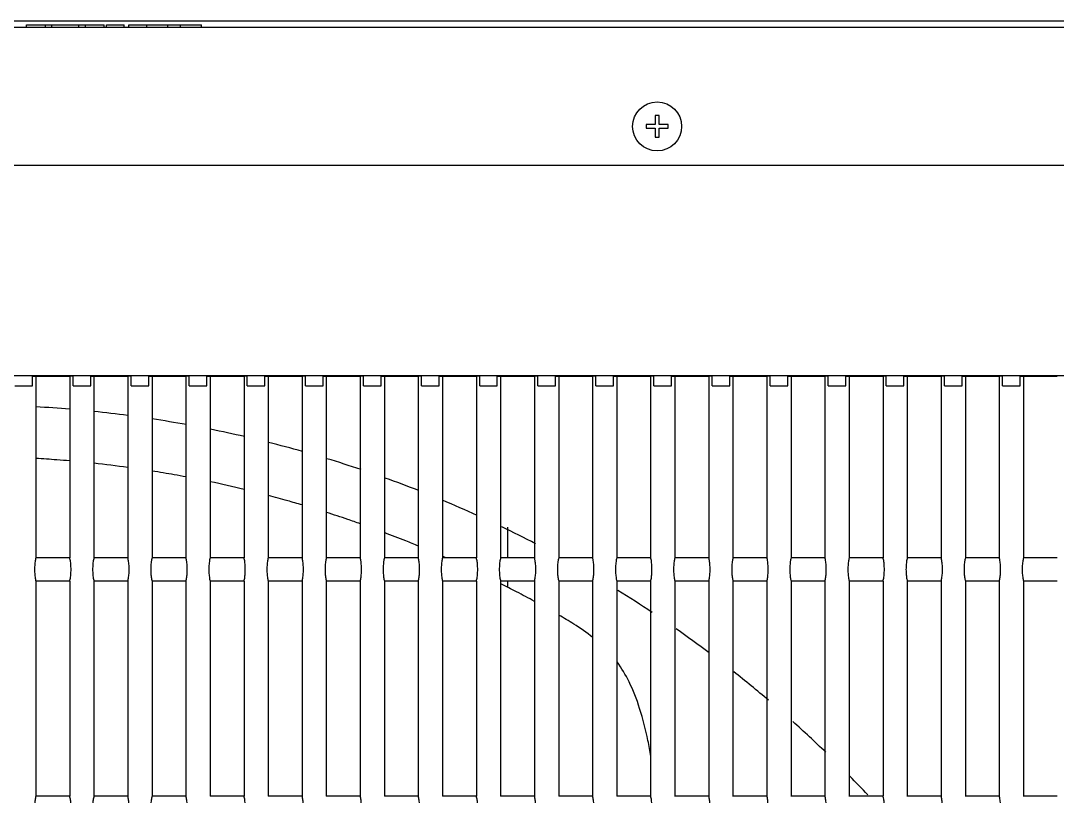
# Model space of a CAD drawing. Header units: millimetres. Extents: x 421 to 5436, y -1186 to -112.
# Drawn here: x 5352.528 to 5352.8631, y -181.7558 to -181.505 of the extents above; entities that cross this region are included whole.
import ezdxf

# ---------------------------------------------------------------- set-up
doc = ezdxf.new("R2010")
doc.units = ezdxf.units.MM
doc.layers.add('A-AC', color=150, linetype='Continuous')

msp = doc.modelspace()

# ---------------------------------------------------------------- linework, layer by layer
at = {"layer": 'A-AC', "color": 10, "lineweight": -3, "ltscale": 7.5}
for p, q in [((5352.078475417804, -181.504993216193), (5353.388875754513, -181.504993216193)), ((5353.433675586159, -181.5071598828597), (5352.033675586159, -181.5071598828597)), ((5352.529851540839, -181.5063265495257), (5352.554999631477, -181.5063265495257)), ((5352.529851540839, -181.507159882859), (5352.529851540839, -181.5063265495257)), ((5352.535965694366, -181.507159882859), (5352.535965694366, -181.5063265495257)), ((5352.538049027699, -181.507159882859), (5352.538049027699, -181.5063265495257)), ((5352.546802144618, -181.507159882859), (5352.546802144618, -181.5063265495257)), ((5352.548885477951, -181.507159882859), (5352.548885477951, -181.5063265495257)), ((5352.554999631477, -181.507159882859), (5352.554999631477, -181.5063265495257)), ((5352.555675586158, -181.5063265495257), (5352.561467252825, -181.5063265495257)), ((5352.555675586158, -181.507159882859), (5352.555675586158, -181.5063265495257)), ((5352.561467252825, -181.507159882859), (5352.561467252825, -181.5063265495257)), ((5352.562967252825, -181.5063265495257), (5352.586396412835, -181.5063265495257)), ((5352.562967252825, -181.507159882859), (5352.562967252825, -181.5063265495257)), ((5352.568758919491, -181.507159882859), (5352.568758919491, -181.5063265495257)), ((5352.575497929476, -181.507159882859), (5352.575497929476, -181.5063265495257)), ((5352.579664596143, -181.507159882859), (5352.579664596143, -181.5063265495257)), ((5352.586396412835, -181.507159882859), (5352.586396412835, -181.5063265495257)), ((5352.734375586158, -181.5356390495263), (5352.733142252825, -181.5356390495263)), ((5352.733142252825, -181.5356390495263), (5352.733142252825, -181.5385432161929)), ((5352.734375586158, -181.5385432161929), (5352.734375586158, -181.5356390495263)), ((5352.733142252825, -181.5385432161929), (5352.730238086158, -181.5385432161929)), ((5352.730238086158, -181.5385432161929), (5352.730238086158, -181.5397765495263)), ((5352.737279752825, -181.5385432161929), (5352.734375586158, -181.5385432161929)), ((5352.737279752825, -181.5397765495263), (5352.737279752825, -181.5385432161929)), ((5352.730238086158, -181.5397765495263), (5352.733142252825, -181.5397765495263)), ((5352.733142252825, -181.5397765495263), (5352.733142252825, -181.542680716193)), ((5352.733142252825, -181.542680716193), (5352.734375586158, -181.542680716193)), ((5352.734375586158, -181.5397765495263), (5352.737279752825, -181.5397765495263)), ((5352.734375586158, -181.542680716193), (5352.734375586158, -181.5397765495263)), ((5352.008675586158, -181.5516598828597), (5353.458675586158, -181.5516598828597)), ((5352.911091081193, -181.6197965363651), (5352.10959342459, -181.6197965363651)), ((5352.526091824817, -181.6231112022058), (5352.531800855988, -181.6231112022058)), ((5352.531800855988, -181.6199017224924), (5352.532864004106, -181.620076132371)), ((5352.531800855988, -181.6231112022058), (5352.531800855988, -181.6199017224924)), ((5352.532864004106, -181.620076132371), (5352.532864004106, -181.6787147514542)), ((5352.544877000159, -181.6199017224208), (5352.543813075898, -181.6200766356944)), ((5352.543813075898, -181.6200764633736), (5352.543813075898, -181.6787115101911)), ((5352.544877000159, -181.6231112022058), (5352.544877000159, -181.6199017224208)), ((5352.544877000159, -181.6231112022058), (5352.550586044619, -181.6231112022058)), ((5352.550586044619, -181.6199017223746), (5352.551648956063, -181.6200759673741)), ((5352.550586044619, -181.6231112022058), (5352.550586044619, -181.6199017223746)), ((5352.551648956063, -181.6200759673741), (5352.551648956063, -181.6787195655936)), ((5352.563662171078, -181.6199017222254), (5352.562597962653, -181.6200768084304)), ((5352.562597962653, -181.6200762906467), (5352.562597962653, -181.6787128015972)), ((5352.563662171078, -181.6231112022058), (5352.563662171078, -181.6199017222254)), ((5352.563662171078, -181.6231112022058), (5352.569371237747, -181.6231112022058)), ((5352.569371237747, -181.6199017221368), (5352.570433924401, -181.6200758042471)), ((5352.569371237747, -181.6231112022058), (5352.569371237747, -181.6199017221368)), ((5352.570433924401, -181.6200758042471), (5352.570433924401, -181.678724379361)), ((5352.582447337592, -181.6199017218651), (5352.581382833024, -181.6200769830577)), ((5352.581382833024, -181.6200761160285), (5352.581382833024, -181.6787140931551)), ((5352.582447337592, -181.6231112022058), (5352.582447337592, -181.6199017218651)), ((5352.582447337592, -181.6231112022058), (5352.588156435389, -181.6231112022058)), ((5352.588156435389, -181.6199017217104), (5352.589218909126, -181.6200756429096)), ((5352.588156435389, -181.6231112022058), (5352.588156435389, -181.6199017217104)), ((5352.589218909126, -181.6200756429096), (5352.589218909126, -181.6787291929086)), ((5352.601232499719, -181.6199017212534), (5352.600167687004, -181.6200771595036)), ((5352.600167687004, -181.6200759395917), (5352.600167687004, -181.6787153849098)), ((5352.601232499719, -181.6231112022058), (5352.601232499719, -181.6199017212534)), ((5352.601232499719, -181.6231112022058), (5352.606941637569, -181.6231112022058)), ((5352.606941637569, -181.6199017210013), (5352.608003910243, -181.6200754832548)), ((5352.606941637569, -181.6231112022058), (5352.606941637569, -181.6199017210013)), ((5352.608003910243, -181.6200776157491), (5352.608003910243, -181.6787024957491)), ((5352.620017657473, -181.6199017202782), (5352.618952524585, -181.6200773376702)), ((5352.618952524585, -181.6200757614347), (5352.618952524585, -181.6787166769059)), ((5352.620017657473, -181.6231112022058), (5352.620017657473, -181.6199017202782)), ((5352.620017657473, -181.6231112022065), (5352.625726844307, -181.6231112022065)), ((5352.625726844307, -181.6199017198901), (5352.626788927762, -181.6200753251514)), ((5352.625726844307, -181.6231112022065), (5352.625726844307, -181.6199017198901)), ((5352.626788927762, -181.6200777738445), (5352.626788927762, -181.6787012039526)), ((5352.638802810872, -181.6199017188023), (5352.63773734576, -181.6200775174343)), ((5352.63773734576, -181.6200755816812), (5352.63773734576, -181.6787179691889)), ((5352.638802810872, -181.6231112022065), (5352.638802810872, -181.6199017188023)), ((5352.638802810872, -181.6231112022065), (5352.644512055623, -181.6231112022065)), ((5352.644512055623, -181.6199017182298), (5352.64557396169, -181.6200751684405)), ((5352.644512055623, -181.6231112022065), (5352.644512055623, -181.6199017182298)), ((5352.64557396169, -181.6200779305464), (5352.64557396169, -181.6786999119056)), ((5352.65758795993, -181.6199017166603), (5352.656522150515, -181.6200776986448)), ((5352.656522150515, -181.6200754004799), (5352.656522150515, -181.6787192618026)), ((5352.65758795993, -181.6231112022065), (5352.65758795993, -181.6199017166603)), ((5352.65758795993, -181.6231112022065), (5352.66329727154, -181.6231112022065)), ((5352.66329727154, -181.6199017158492), (5352.664359012039, -181.6200750129385)), ((5352.66329727154, -181.6231112022065), (5352.66329727154, -181.6199017158492)), ((5352.664359012039, -181.620078086039), (5352.664359012039, -181.6786986195639)), ((5352.676373104663, -181.6199017136628), (5352.675306938841, -181.6200778811276)), ((5352.675306938841, -181.6200752180061), (5352.675306938841, -181.6787205547928)), ((5352.676373104663, -181.6231112022065), (5352.676373104663, -181.6199017136628)), ((5352.676373104663, -181.6231112022065), (5352.682082492079, -181.6231112022065)), ((5352.682082492079, -181.6199017125502), (5352.683144078823, -181.6200748584363)), ((5352.682082492079, -181.6231112022065), (5352.682082492079, -181.6199017125502)), ((5352.683144078823, -181.6200782405319), (5352.683144078823, -181.678697326882)), ((5352.695158245084, -181.6199017095939), (5352.694091710721, -181.6200780646816)), ((5352.694091710721, -181.6200750344613), (5352.694091710721, -181.6787218482041)), ((5352.695158245084, -181.6231112022065), (5352.695158245084, -181.6199017095939)), ((5352.695158245084, -181.6231112022065), (5352.700867717265, -181.6231112022065)), ((5352.700867717265, -181.619901708109), (5352.701929162055, -181.6200747046987)), ((5352.700867717265, -181.6231112022065), (5352.700867717265, -181.619901708109)), ((5352.701929162055, -181.6200783942604), (5352.701929162055, -181.6786960338154)), ((5352.713943381208, -181.6199017042118), (5352.712876466141, -181.6200782490801)), ((5352.712876466141, -181.6200748500723), (5352.712876466141, -181.6787231420815)), ((5352.713943381208, -181.6231112022065), (5352.713943381208, -181.6199017042118)), ((5352.713943381208, -181.6231112022065), (5352.71965294712, -181.6231112022065)), ((5352.71965294712, -181.6199017022755), (5352.720714261754, -181.6200745514641)), ((5352.71965294712, -181.6231112022065), (5352.71965294712, -181.6199017022755)), ((5352.720714261754, -181.6200785474857), (5352.720714261754, -181.6786947403191)), ((5352.732728513049, -181.6199016972478), (5352.731661205082, -181.6200784340697)), ((5352.731661205082, -181.620074665092), (5352.731661205082, -181.6787244364707)), ((5352.732728513049, -181.6231112022065), (5352.732728513049, -181.6199016972478)), ((5352.732728513049, -181.6231112022065), (5352.73843818167, -181.6231112022065)), ((5352.73843818167, -181.6199016947733), (5352.739499377936, -181.6200743984452)), ((5352.73843818167, -181.6231112022065), (5352.73843818167, -181.6199016947733)), ((5352.739499377936, -181.6200743984452), (5352.739499377936, -181.6787677115278)), ((5352.751513640619, -181.6199016884073), (5352.750445927524, -181.6200786193722)), ((5352.750445927524, -181.6200786193722), (5352.750445927524, -181.6787257314168)), ((5352.751513640619, -181.6231112022065), (5352.751513640619, -181.6199016884073)), ((5352.751513640619, -181.6231112022065), (5352.757223420938, -181.6231112022065)), ((5352.757223420938, -181.6199016853), (5352.758284510621, -181.6200742453289)), ((5352.757223420938, -181.6231112022065), (5352.757223420938, -181.6199016853)), ((5352.758284510621, -181.6200742453289), (5352.758284510621, -181.6787725299087)), ((5352.770298763931, -181.6199016773694), (5352.769230633447, -181.6200788046822)), ((5352.769230633447, -181.6200788046822), (5352.769230633447, -181.6787270269649)), ((5352.770298763931, -181.6231112022065), (5352.770298763931, -181.6199016773694)), ((5352.770298763931, -181.6231112022065), (5352.77600866495, -181.6231112022065)), ((5352.77600866495, -181.6199016735268), (5352.777069659833, -181.6200740917752)), ((5352.77600866495, -181.6231112022065), (5352.77600866495, -181.6199016735268)), ((5352.777069659833, -181.6200740917752), (5352.777069659833, -181.6787773495855)), ((5352.789083882997, -181.619901663787), (5352.788015322828, -181.6200789896691)), ((5352.788015322828, -181.6200741095208), (5352.788015322828, -181.6787283231606)), ((5352.789083882997, -181.6231112022065), (5352.789083882997, -181.619901663787)), ((5352.789083882997, -181.6231112022065), (5352.794793913734, -181.6231112022065)), ((5352.794793913734, -181.6199016590979), (5352.795854825592, -181.6200739374183)), ((5352.794793913734, -181.6231112022065), (5352.794793913734, -181.6199016590979)), ((5352.795854825592, -181.6200739374183), (5352.795854825592, -181.6787821707107)), ((5352.80786899783, -181.619901647286), (5352.806799995642, -181.6200791739748)), ((5352.806799995642, -181.6200739252245), (5352.806799995642, -181.6787296200496)), ((5352.80786899783, -181.6231112022065), (5352.80786899783, -181.619901647286)), ((5352.80786899783, -181.6231112022065), (5352.813579167311, -181.6231112022065)), ((5352.813579167311, -181.6199016416315), (5352.814640007926, -181.620073781866)), ((5352.813579167311, -181.6231112022065), (5352.813579167311, -181.6199016416315)), ((5352.814640007926, -181.620073781866), (5352.814640007926, -181.6787869934371)), ((5352.826654108439, -181.6199016274661), (5352.825584651862, -181.6200793572164)), ((5352.825584651862, -181.6200793572164), (5352.825584651862, -181.6787309176775)), ((5352.826654108439, -181.6231112022065), (5352.826654108439, -181.6199016274661)), ((5352.826654108439, -181.6231112022065), (5352.832364425713, -181.6231112022065)), ((5352.832364425713, -181.619901620719), (5352.83342520686, -181.6200736246994)), ((5352.832364425713, -181.6231112022065), (5352.832364425713, -181.619901620719)), ((5352.83342520686, -181.6200736246994), (5352.83342520686, -181.6787918179173)), ((5352.845439214836, -181.6199016039), (5352.844369291461, -181.620079538983)), ((5352.844369291461, -181.620079538983), (5352.844369291461, -181.6786231027545)), ((5352.845439214836, -181.6231112022065), (5352.845439214836, -181.6199016039)), ((5352.845439214836, -181.6231112022065), (5352.851149688965, -181.6231112022065)), ((5352.851149688965, -181.6199015959248), (5352.852210422423, -181.6200734654731)), ((5352.851149688965, -181.6231112022065), (5352.851149688965, -181.6199015959248)), ((5352.852210422423, -181.6200734654731), (5352.852210422423, -181.6787966443048)), ((5352.685372186159, -181.6687575668298), (5352.685372186159, -181.6787091606786)), ((5352.5438112085, -181.678709160678), (5352.532862815002, -181.678709160678)), ((5352.56259506667, -181.678709160678), (5352.55164674445, -181.678709160678)), ((5352.581378906742, -181.678709160678), (5352.570430691621, -181.678709160678)), ((5352.600162728636, -181.678709160678), (5352.589214656447, -181.678709160678)), ((5352.618946532268, -181.678709160678), (5352.607998638862, -181.678709160678)), ((5352.637730317551, -181.6787091606786), (5352.626782638799, -181.6787091606786)), ((5352.6565140844, -181.6787091606786), (5352.645566656196, -181.6787091606786)), ((5352.675297832725, -181.6787091606786), (5352.664350690991, -181.6787091606786)), ((5352.694081562433, -181.6787091606786), (5352.683134743125, -181.6787091606786)), ((5352.71286527343, -181.6787091606786), (5352.701918812541, -181.6787091606786)), ((5352.73164896562, -181.6787091606786), (5352.720702899183, -181.6787091606786)), ((5352.750432638904, -181.6787091606786), (5352.739487002998, -181.6787091606786)), ((5352.769216293183, -181.6787091606786), (5352.758271123932, -181.6787091606786)), ((5352.78799992835, -181.6787091606786), (5352.777055261939, -181.6787091606786)), ((5352.806783544305, -181.6787091606786), (5352.795839416966, -181.6787091606786)), ((5352.825567140935, -181.6787091606786), (5352.814623588971, -181.6787091606786)), ((5352.844350718133, -181.6787091606786), (5352.833407777907, -181.6787091606786)), ((5352.863134275784, -181.6787091606786), (5352.852191983732, -181.6787091606786)), ((5352.5438112085, -181.6862102717066), (5352.532862815002, -181.6862102717066)), ((5352.532864004106, -181.6862046808903), (5352.532864004106, -181.7558029181209)), ((5352.543813075898, -181.6862079221935), (5352.543813075898, -181.7557996768578)), ((5352.56259506667, -181.6862102717066), (5352.55164674445, -181.6862102717066)), ((5352.551648956063, -181.6861998667166), (5352.551648956063, -181.7558077322601)), ((5352.562597962653, -181.6862066307874), (5352.562597962653, -181.7558009682639)), ((5352.581378906742, -181.6862102717066), (5352.570430691621, -181.6862102717066)), ((5352.570433924401, -181.6861950529139), (5352.570433924401, -181.7558125460278)), ((5352.581382833024, -181.6862053392294), (5352.581382833024, -181.7558022598216)), ((5352.600162728636, -181.6862102717066), (5352.589214656447, -181.6862102717066)), ((5352.589218909126, -181.6861902393314), (5352.589218909126, -181.7558173595751)), ((5352.600167687004, -181.686204047475), (5352.600167687004, -181.7558035515763)), ((5352.618946532268, -181.6862102717066), (5352.607998638862, -181.6862102717066)), ((5352.608003910243, -181.6862169366354), (5352.608003910243, -181.7557906624156)), ((5352.618952524585, -181.6862027554789), (5352.618952524585, -181.7558048435726)), ((5352.637730317551, -181.6862102717073), (5352.626782638799, -181.6862102717073)), ((5352.626788927762, -181.6862182284333), (5352.626788927762, -181.7557893706194)), ((5352.63773734576, -181.686201463197), (5352.63773734576, -181.7558061358557)), ((5352.6565140844, -181.6862102717073), (5352.645566656196, -181.6862102717073)), ((5352.64557396169, -181.6862195204801), (5352.64557396169, -181.7557880785723)), ((5352.656522150515, -181.6862001705833), (5352.656522150515, -181.7558074284693)), ((5352.675297832725, -181.6862102717073), (5352.664350690991, -181.6862102717073)), ((5352.664359012039, -181.6862208128223), (5352.664359012039, -181.7557867862306)), ((5352.675306938841, -181.6861988775934), (5352.675306938841, -181.7558087214593)), ((5352.694081562433, -181.6862102717073), (5352.683134743125, -181.6862102717073)), ((5352.683144078823, -181.6862221055039), (5352.683144078823, -181.7557854935487)), ((5352.685372186159, -181.6862102717073), (5352.685372186159, -181.6882895133256)), ((5352.694091710721, -181.6861975841821), (5352.694091710721, -181.7558100148708)), ((5352.71286527343, -181.6862102717073), (5352.701918812541, -181.6862102717073)), ((5352.701929162055, -181.6862233985705), (5352.701929162055, -181.7557842004821)), ((5352.712876466141, -181.6861962903045), (5352.712876466141, -181.7558113087482)), ((5352.73164896562, -181.6862102717073), (5352.720702899183, -181.6862102717073)), ((5352.720714261754, -181.6862246920668), (5352.720714261754, -181.7557829069856)), ((5352.731661205082, -181.6861949959152), (5352.731661205082, -181.7558126031374)), ((5352.750432638904, -181.6862102717073), (5352.739487002998, -181.6862102717073)), ((5352.739499377936, -181.6861517204206), (5352.739499377936, -181.7558558781946)), ((5352.750445927524, -181.6862721101618), (5352.750445927524, -181.7557354893293)), ((5352.769216293183, -181.6862102717073), (5352.758271123932, -181.6862102717073)), ((5352.758284510621, -181.6861469020016), (5352.758284510621, -181.7558606965754)), ((5352.769230633447, -181.6862769476954), (5352.769230633447, -181.7557306509734)), ((5352.78799992835, -181.6862102717073), (5352.777055261939, -181.6862102717073)), ((5352.777069659833, -181.6861420822856), (5352.777069659833, -181.7558655162522)), ((5352.788015322828, -181.6861911092253), (5352.788015322828, -181.7558164898271)), ((5352.806783544305, -181.6862102717073), (5352.795839416966, -181.6862102717073)), ((5352.795854825592, -181.6861372611208), (5352.795854825592, -181.7558703373775)), ((5352.806799995642, -181.6862866321637), (5352.806799995642, -181.7557209664537)), ((5352.825567140935, -181.6862102717073), (5352.814623588971, -181.6862102717073)), ((5352.814640007926, -181.6861324383544), (5352.814640007926, -181.7558751601039)), ((5352.825584651862, -181.6862914790124), (5352.825584651862, -181.75571611958)), ((5352.844350718133, -181.6862102717073), (5352.833407777907, -181.6862102717073)), ((5352.83342520686, -181.6861276138336), (5352.83342520686, -181.755879984584)), ((5352.844369291461, -181.6862963291462), (5352.844369291461, -181.7557112694212)), ((5352.863134275784, -181.6862102717073), (5352.852191983732, -181.6862102717073)), ((5352.852210422423, -181.6861227874047), (5352.852210422423, -181.7558848109716)), ((5352.5438112085, -181.7557973273445), (5352.532862815002, -181.7557973273445)), ((5352.56259506667, -181.7557973273445), (5352.55164674445, -181.7557973273445)), ((5352.581378906742, -181.7557973273445), (5352.570430691621, -181.7557973273445)), ((5352.600162728636, -181.7557973273445), (5352.589214656447, -181.7557973273445)), ((5352.618946532268, -181.7557973273445), (5352.607998638862, -181.7557973273445)), ((5352.637730317551, -181.7557973273451), (5352.626782638799, -181.7557973273451)), ((5352.6565140844, -181.7557973273451), (5352.645566656196, -181.7557973273451)), ((5352.675297832725, -181.7557973273451), (5352.664350690991, -181.7557973273451)), ((5352.694081562433, -181.7557973273451), (5352.683134743125, -181.7557973273451)), ((5352.71286527343, -181.7557973273451), (5352.701918812541, -181.7557973273451)), ((5352.73164896562, -181.7557973273451), (5352.720702899183, -181.7557973273451)), ((5352.750432638904, -181.7557973273451), (5352.739487002998, -181.7557973273451)), ((5352.769216293183, -181.7557973273451), (5352.758271123932, -181.7557973273451)), ((5352.78799992835, -181.7557973273451), (5352.777055261939, -181.7557973273451)), ((5352.806783544305, -181.7557973273451), (5352.795839416966, -181.7557973273451)), ((5352.825567140935, -181.7557973273451), (5352.814623588971, -181.7557973273451)), ((5352.844350718133, -181.7557973273451), (5352.833407777907, -181.7557973273451)), ((5352.863134275784, -181.7557973273451), (5352.852191983732, -181.7557973273451))]:
    msp.add_line(p, q, dxfattribs=at)
msp.add_circle((5352.733758919492, -181.5391598828596), 0.007916666666666666, dxfattribs=at)
for centre, start, end in [((5352.510342252825, -182.0292432161923), 85.19193870585083, 86.76476552863117), ((5352.510342252825, -182.0292432161923), 82.49338920509263, 84.06631977460532), ((5352.510342252825, -182.0292432161923), 79.74798046676767, 81.34816342440362), ((5352.510342252825, -182.0292432161923), 77.00257412403167, 78.6027379723071), ((5352.510342252825, -182.0292432161923), 74.23061212933418, 75.8573101242816), ((5352.510342252825, -182.029243216193), 71.38705552094169, 73.04437480333549), ((5352.510342252825, -182.029243216193), 68.54350139544344, 70.20078598877372), ((5352.510342252825, -182.029243216193), 65.5994830949691, 67.34922425751934), ((5352.510342252825, -182.029243216193), 62.59722621112407, 64.34692024225593), ((5352.510342252825, -182.029243216193), 56.32470482876488, 58.21191051650156), ((5352.510342252825, -182.029243216193), 53.08629991818921, 54.97343772820501), ((5352.510342252825, -182.029243216193), 49.5670050716319, 51.65393443359662), ((5352.510342252825, -182.029243216193), 45.98561644396724, 48.0724581369595), ((5352.510342252825, -182.029243216193), 43.20845175582316, 44.4195724331331)]:
    msp.add_arc(centre, 0.4, start, end, dxfattribs=at)
for points, start_tangent, end_tangent in [([(5352.543812550351, -181.6200765495435), (5352.540162648613, -181.6200765495257), (5352.536512727397, -181.6200765495257), (5352.532861465736, -181.620076549541)], (-0.01, -3.317784e-11), (-0.009999999999999998, -1.60410291e-10)), ([(5352.562596382581, -181.6200765495435), (5352.558946518583, -181.6200765495257), (5352.555296622822, -181.6200765495257), (5352.551645416222, -181.6200765495403)], (-0.009999999999999998, -9.953459500000001e-11), (-0.009999999999999998, -2.23876742e-10)), ([(5352.581380185351, -181.6200765495435), (5352.577730372903, -181.6200765495257), (5352.574080516379, -181.6200765495257), (5352.570430691621, -181.6200767627756)], (-0.009999999999999998, -1.66674373e-10), (-0.009999999999999998, -2.04727882e-10)), ([(5352.600163959068, -181.6200765495428), (5352.596514216789, -181.6200765495257), (5352.592864418144, -181.6200765495257), (5352.589214656447, -181.6200767557609)], (-0.009999999999999998, -2.34718145e-10), (-0.009999999999999995, -2.69575768e-10)), ([(5352.618946532268, -181.6200767411724), (5352.615300726495, -181.6200765495257), (5352.611654953982, -181.6200765495257), (5352.60799864012, -181.6200767472255)], (-0.009999999999999993, -3.77089331e-10), (-0.009999999999999995, -3.34158693e-10)), ([(5352.637731421757, -181.6200765495423), (5352.634086079437, -181.6200765495264), (5352.630440656348, -181.6200765495264), (5352.626782640795, -181.6200767369978)], (-0.009999999999999993, -3.72492001e-10), (-0.009999999999999995, -3.99131192e-10)), ([(5352.6565140844, -181.6200767173666), (5352.652895527085, -181.6200765495264), (5352.649251348521, -181.6200765495264), (5352.645566658823, -181.6200767252906)], (-0.009999999999999988, -5.07120749e-10), (-0.009999999999999988, -4.64036038e-10)), ([(5352.675298777058, -181.6200765495389), (5352.671624941297, -181.6200765495264), (5352.667975959395, -181.6200765495264), (5352.664350693827, -181.6200767122243)], (-0.009999999999999985, -5.128751650000001e-10), (-0.009999999999999985, -5.29164166e-10)), ([(5352.694082417123, -181.6200765495378), (5352.690407632214, -181.6200765495264), (5352.68675876349, -181.6200765495264), (5352.683134746414, -181.6200766981067)], (-0.009999999999999985, -5.838380450000001e-10), (-0.009999999999999983, -5.94342563e-10)), ([(5352.712866033891, -181.6200765495366), (5352.709190382398, -181.6200765495264), (5352.705541638755, -181.6200765495264), (5352.701918816183, -181.6200766831043)], (-0.009999999999999978, -6.552654310000001e-10), (-0.009999999999999978, -6.59680556e-10)), ([(5352.73164962888, -181.6200765495355), (5352.727973184079, -181.6200765495264), (5352.724324577459, -181.6200765495264), (5352.720702903078, -181.6200766674665)], (-0.009999999999999972, -7.27005817e-10), (-0.009999999999999976, -7.250265340000001e-10)), ([(5352.750433203772, -181.6200765495341), (5352.746755976262, -181.6200765495264), (5352.743107517097, -181.6200765495264), (5352.739487002998, -181.6200766507984)], (-0.009999999999999967, -7.989073269999999e-10), (-0.009999999999999967, -7.909898160000001e-10)), ([(5352.769216760405, -181.6200765495337), (5352.765600660293, -181.6200765495264), (5352.761952185656, -181.6200765495264), (5352.758271123932, -181.6200766347331)], (-0.009999999999999962, -8.709711270000001e-10), (-0.009999999999999962, -8.56810233e-10)), ([(5352.788000300807, -181.6200765495316), (5352.784321751975, -181.6200765495264), (5352.780673626867, -181.6200765495264), (5352.777055261939, -181.6200766189536)], (-0.009999999999999955, -9.43045227e-10), (-0.009999999999999955, -9.227925199999997e-10)), ([(5352.806783827134, -181.6200765495303), (5352.803104683836, -181.6200765495264), (5352.799456743976, -181.6200765495264), (5352.795839416966, -181.6200766038137)], (-0.009999999999999948, -1.014977798e-09), (-0.00999999999999995, -9.88937107e-10)), ([(5352.825567341738, -181.6200765495294), (5352.821887638185, -181.6200765495264), (5352.818239895807, -181.6200765495264), (5352.814623588971, -181.6200765896938)], (-0.00999999999999994, -1.08676919e-09), (-0.009999999999999945, -1.055244355e-09)), ([(5352.844350718133, -181.6200765704348), (5352.840666970875, -181.6200765495264), (5352.837019454225, -181.6200765495264), (5352.833407777907, -181.6200765770006)], (-0.009999999999999933, -1.166200893e-09), (-0.009999999999999936, -1.121880081e-09)), ([(5352.863134345981, -181.6200765495273), (5352.859453421179, -181.6200765495264), (5352.855806110153, -181.6200765495264), (5352.852191983732, -181.6200765661677)], (-0.009999999999999924, -1.228710921e-09), (-0.009999999999999927, -1.188652539e-09)), ([(5352.539672668654, -181.6470230157659), (5352.532872858177, -181.6465625497283)], (-0.009970751619156755, 0.000764272300350427), (-0.009982760830698571, 0.000586929465157766)), ([(5352.543823627013, -181.6473628823494), (5352.53967117018, -181.6470218466472)], (-0.009961844532032502, 0.00087272763197582), (-0.009970749830123814, 0.0007642956398449131)), ([(5352.562609282784, -181.6494765128557), (5352.551672488929, -181.648131954079)], (-0.009906724887148945, 0.001362645225414064), (-0.009941780354203542, 0.001077498672283395)), ([(5352.581418667899, -181.6525418495905), (5352.577636293349, -181.6518480920829), (5352.570455384383, -181.6506385194757)], (-0.009826737624942423, 0.00185343671338974), (-0.009876421662668831, 0.00156725720325855)), ([(5352.60021319131, -181.6565771287862), (5352.589226193643, -181.6540985819875)], (-0.009721502317067577, 0.002343585436729316), (-0.00978612648337054, 0.002057116538136254)), ([(5352.614294901543, -181.6602560325018), (5352.608043765569, -181.6585523435867)], (-0.009625508347778837, 0.002711012550107421), (-0.009669983996816076, 0.00254782446438545)), ([(5352.618989831388, -181.6616108655257), (5352.614297213056, -181.6602568355904)], (-0.009590164905941105, 0.002833502616348827), (-0.00962549427289187, 0.00271106252279911)), ([(5352.637749819654, -181.6676824237359), (5352.633720369629, -181.6662879683045), (5352.626854466859, -181.6640265932531)], (-0.009431779899727329, 0.003322879462619664), (-0.009527156932414522, 0.003038631400013157)), ([(5352.656593874421, -181.6748841199869), (5352.652533384233, -181.6732356660352), (5352.64563840035, -181.6705591287732)], (-0.009243902535150473, 0.003814481081436727), (-0.009356735931164246, 0.003528667271713207)), ([(5352.532864004106, -181.6787147514542), (5352.532603009189, -181.6799397384714), (5352.532457295122, -181.6815936454241), (5352.532457289727, -181.6833256572179), (5352.532603005345, -181.6849796670529), (5352.532864004106, -181.6862046808903)], (-0.003023891626411149, -0.009531845541746914), (0.003023891626411149, -0.009531845541746914)), ([(5352.543813075898, -181.6862190342574), (5352.54407666411, -181.6849789865494), (5352.544221984066, -181.6833253335578), (5352.544221983993, -181.6815940970939), (5352.544076664059, -181.6799404454771), (5352.543813075898, -181.6787003981281)], (0.003018005109862939, 0.009533710985594286), (-0.003018005109862939, 0.009533710985594286)), ([(5352.551648956063, -181.6787195655936), (5352.551388828162, -181.679939497777), (5352.551242976926, -181.6815935106483), (5352.551242971515, -181.6833257917356), (5352.551388824304, -181.6849799076795), (5352.551648956063, -181.6861998667166)], (-0.003025934689196457, -0.009531197157582964), (0.003025934689196457, -0.009531197157582964)), ([(5352.562597962653, -181.6862238513959), (5352.562862422817, -181.6849787616229), (5352.563007614943, -181.6833252077763), (5352.563007614847, -181.6815942223036), (5352.562862422749, -181.6799406702858), (5352.562597962653, -181.6786955809905)], (0.003016098039958087, 0.009534314480515156), (-0.003016098039958087, 0.009534314480515156)), ([(5352.570433924401, -181.678724379361), (5352.570174662439, -181.6799392530829), (5352.570028671662, -181.6815933735311), (5352.570028666233, -181.6833259285643), (5352.570174658568, -181.684980152299), (5352.570433924401, -181.6861950529139)], (-0.003028012227411443, -0.009530537337980833), (0.003028012227411443, -0.009530537337980833)), ([(5352.581382833024, -181.6862286696617), (5352.581648166544, -181.6849785406066), (5352.58179323316, -181.6833250841232), (5352.581793233029, -181.6815943450954), (5352.581648166451, -181.6799408911243), (5352.581382833024, -181.6786907627261)], (0.00301422483693813, 0.009534906849696293), (-0.00301422483693813, 0.009534906849696293)), ([(5352.589218909126, -181.6787291929086), (5352.588960512091, -181.6799390043773), (5352.588814379385, -181.681593234061), (5352.588814373939, -181.6833260677145), (5352.588960508205, -181.6849804009235), (5352.589218909126, -181.6861902393314)], (-0.003030124373977761, -0.009529866015754148), (0.003030124373977761, -0.009529866015754148)), ([(5352.600167687004, -181.6862334892071), (5352.60043389535, -181.6849783234907), (5352.600578838767, -181.6833249625893), (5352.600578838588, -181.6815944654795), (5352.600433895223, -181.679941108003), (5352.600167687004, -181.6786859431832)], (0.003012385388619867, 0.009535488150610304), (-0.003012385388619867, 0.009535488150610304)), ([(5352.608003910243, -181.6787340063072), (5352.607746378917, -181.679938739609), (5352.607600102578, -181.6815930342486), (5352.607600092273, -181.6833261512795), (5352.607746371561, -181.6849806415578), (5352.608003910243, -181.6861854257379)], (-0.003032271264908318, -0.009529183122178484), (0.003032271264908318, -0.009529183122178484)), ([(5352.618952524585, -181.6862383101841), (5352.619219609292, -181.6849781102651), (5352.619364431812, -181.6833248431658), (5352.619364431574, -181.6815945834664), (5352.619219609123, -181.6799413209328), (5352.618952524585, -181.6786811222094)], (0.003010579586422845, 0.009536058439093904), (-0.003010579586422845, 0.009536058439093904)), ([(5352.626788927762, -181.6787388200503), (5352.626532255959, -181.6799385077138), (5352.626385831456, -181.6815930098157), (5352.626385831131, -181.683326414807), (5352.626532255727, -181.6849809230605), (5352.626788927762, -181.6861806123231)], (-0.003034453039705802, -0.009528488586854697), (0.003034453039705802, -0.009528488586854697)), ([(5352.63773734576, -181.6862431327468), (5352.638005308426, -181.6849779009215), (5352.638150012339, -181.6833247258455), (5352.63815001203, -181.6815946990673), (5352.638005308207, -181.6799415299236), (5352.63773734576, -181.6786762996528)], (0.003008807325095332, 0.009536617769442828), (-0.003008807325095332, 0.009536617769442828)), ([(5352.64557396169, -181.67874363386), (5352.645318152191, -181.6799382467275), (5352.64517157854, -181.6815928623678), (5352.645171578127, -181.6833265601476), (5352.645318151895, -181.6849811836082), (5352.64557396169, -181.6861757985071)], (-0.003036669841709903, -0.009527782337587774), (0.003036669841709903, -0.009527782337587774)), ([(5352.656522150515, -181.6862479570464), (5352.656790992805, -181.6849776954491), (5352.656935580393, -181.6833246106189), (5352.656935580002, -181.6815948122901), (5352.656790992529, -181.6799417349837), (5352.656522150515, -181.6786714753591)], (0.003007068501992723, 0.009537166194647301), (-0.003007068501992723, 0.009537166194647301)), ([(5352.664359012039, -181.6787484480544), (5352.664104064097, -181.6799379816484), (5352.663957338864, -181.6815927123803), (5352.66395733835, -181.6833267077213), (5352.66410406373, -181.6849814481843), (5352.664359012039, -181.6861709843049)], (-0.003038921817427551, -0.009527064300589286), (0.003038921817427551, -0.009527064300589286)), ([(5352.664556999815, -181.6782757948426), (5352.664370978606, -181.6781941298743)], (-0.00915542696924022, 0.004022207977082845), (-0.009157557344722993, 0.00401735528402829)), ([(5352.665403624955, -181.6786489579927), (5352.664556999815, -181.6782757948426)], (-0.009145692208113591, 0.004044294009397728), (-0.00915542696878543, 0.004022207978118042)), ([(5352.675306938841, -181.6862527832368), (5352.675576662484, -181.6849774938398), (5352.675721136018, -181.6833244974785), (5352.675721135533, -181.6815949231452), (5352.675576662139, -181.679941936123), (5352.675306938841, -181.6786666491766)], (0.003005363018675271, 0.009537703765895598), (-0.003005363018675271, 0.009537703765895598)), ([(5352.683144078823, -181.6787532627848), (5352.682889991756, -181.6799377124626), (5352.682743112494, -181.6815925598394), (5352.682743111865, -181.6833268575404), (5352.682889991307, -181.6849817168029), (5352.683144078823, -181.6861661695646)], (-0.003041209117449433, -0.009526334400174205), (0.003041209117384879, -0.009526334400194812)), ([(5352.694091710721, -181.6862576114715), (5352.69436231751, -181.6849772960854), (5352.694506679256, -181.6833243864171), (5352.694506678667, -181.681595031642), (5352.694362317092, -181.6799421333506), (5352.694091710721, -181.6786618209517)], (0.003003690779298327, 0.009538230533089364), (-0.003003690779298327, 0.009538230533089364)), ([(5352.701929162055, -181.6787580782022), (5352.70167593525, -181.6799374391551), (5352.701528899497, -181.6815924047314), (5352.70152889874, -181.683327009617), (5352.701675934708, -181.6849819894774), (5352.701929162055, -181.6861613541346)], (-0.003043531895688041, -0.009525592558992305), (0.003043531895688041, -0.009525592558992305)), ([(5352.712876466141, -181.6862624419045), (5352.713147957935, -181.6849771021773), (5352.713292210148, -181.6833242774276), (5352.713292209441, -181.6815951377896), (5352.713147957434, -181.6799423266748), (5352.712876466141, -181.6786569905305)], (0.003002051691769736, 0.009538746544485941), (-0.003002051691769736, 0.009538746544485941)), ([(5352.720714261754, -181.6787628940947), (5352.720461898327, -181.6799371363247), (5352.720314705058, -181.6815921251793), (5352.720314693929, -181.6833270421926), (5352.720461890355, -181.6849822408828), (5352.720714261754, -181.6861565374998)], (-0.003045890310084898, -0.009524838697790684), (0.003045890310084898, -0.009524838697790684)), ([(5352.731661205082, -181.6862672750572), (5352.731933587225, -181.6849768879574), (5352.732077733566, -181.6833240530514), (5352.73207772306, -181.6815951240546), (5352.731933579786, -181.679942491907), (5352.731661205082, -181.6786521581273)], (0.003000445666717017, 0.009539251847030724), (-0.003000445666717017, 0.009539251847030724)), ([(5352.739499377936, -181.6787677115278), (5352.739247871717, -181.6799368687282), (5352.739100516192, -181.6815920321064), (5352.739100510546, -181.6833272659678), (5352.73924786767, -181.6849825356758), (5352.739499377936, -181.6861517204206)], (-0.003048284521927262, -0.009524072735619917), (0.003048284521927262, -0.009524072735619917)), ([(5352.750445927524, -181.6862721101618), (5352.750719196702, -181.6849767150163), (5352.750863237218, -181.6833240128408), (5352.7508632319, -181.6815952902548), (5352.750719192938, -181.6799426907808), (5352.750445927524, -181.6786473226628)], (0.0029988726180547, 0.00953974648618514), (-0.0029988726180547, 0.00953974648618514)), ([(5352.758284510621, -181.6787725299087), (5352.758033863166, -181.6799365833101), (5352.757886343661, -181.6815918708896), (5352.757886337984, -181.6833274265759), (5352.758033859094, -181.6849828209495), (5352.758284510621, -181.6861469020016)], (-0.003050714696665457, -0.009523294589560348), (0.003050714696665457, -0.009523294589560348)), ([(5352.769230633447, -181.6862769476954), (5352.769504790136, -181.6849765570632), (5352.769648726409, -181.6833240290011), (5352.769648730724, -181.681595508391), (5352.76950479319, -181.6799428969086), (5352.769230633447, -181.6786424843067)], (0.002997332463409876, 0.009540230505799599), (-0.002997332463409876, 0.009540230505799599)), ([(5352.777069659833, -181.6787773495855), (5352.776819870787, -181.6799362937393), (5352.776672184781, -181.6815917071874), (5352.77667217907, -181.6833275896358), (5352.776819866689, -181.6849831103689), (5352.777069659833, -181.6861420822856)], (-0.00305318100350449, -0.009522504174839687), (0.00305318100350449, -0.009522504174839687)), ([(5352.788015322828, -181.6862817887097), (5352.788290374536, -181.6849763648595), (5352.788434211013, -181.6833238620504), (5352.788434209728, -181.6815955390609), (5352.788290373626, -181.6799430610999), (5352.788015322828, -181.6786376437988)], (0.002995825123029406, 0.009540703948463439), (-0.002995825123029406, 0.009540703948463439)), ([(5352.795854825592, -181.6787821707107), (5352.795605894669, -181.6799359999998), (5352.795458039625, -181.6815915409852), (5352.79545803388, -181.6833277551627), (5352.795605890544, -181.6849834039494), (5352.795854825592, -181.6861372611208)], (-0.003055683614889579, -0.009521701404985107), (0.003055683614889579, -0.009521701404985107)), ([(5352.806799995642, -181.6862866321637), (5352.807075940604, -181.6849762044073), (5352.807219677868, -181.683323833096), (5352.807219682139, -181.6815957033523), (5352.807075943623, -181.6799432493531), (5352.806799995642, -181.678632799787)], (0.002994350520616899, 0.009541166855247913), (-0.002994350520555251, 0.009541166855267257)), ([(5352.814640007926, -181.6787869934371), (5352.814391934906, -181.6799357020752), (5352.814243908273, -181.6815913722673), (5352.81424390249, -181.6833279231716), (5352.814391930752, -181.6849837017078), (5352.814640007926, -181.6861324383544)], (-0.003058222707952636, -0.009520886191345999), (0.003058222707952636, -0.009520886191345999)), ([(5352.825584651862, -181.6862914790124), (5352.825861494299, -181.6849760338268), (5352.826005135377, -181.6833237383821), (5352.826005139626, -181.6815957975646), (5352.825861497302, -181.6799434198222), (5352.825584651862, -181.6786279529133)], (0.002992908582672237, 0.009541619265919536), (-0.002992908582672237, 0.009541619265919536)), ([(5352.83342520686, -181.6787918179173), (5352.833177991592, -181.679935399949), (5352.8330297908, -181.6815912010186), (5352.83302978498, -181.6833280936778), (5352.833177987408, -181.6849840036602), (5352.83342520686, -181.6861276138336)], (-0.003060798463602176, -0.009520058443371586), (0.003060798463602176, -0.009520058443371586)), ([(5352.844369291461, -181.6862963291462), (5352.844647033688, -181.6849758670696), (5352.844790580783, -181.6833236458194), (5352.844790585006, -181.681595889607), (5352.844647036673, -181.6799435864646), (5352.844369291461, -181.6786231027545)], (0.00299149923946942, 0.009542061218638972), (-0.00299149923946942, 0.009542061218638972)), ([(5352.852210422423, -181.6787966443048), (5352.851964064822, -181.6799350936039), (5352.851815687288, -181.6815910272226), (5352.851815681428, -181.6833282666971), (5352.851964060606, -181.6849843098241), (5352.852210422423, -181.6861227874047)], (-0.00306341106616175, -0.009519218068713298), (0.00306341106616175, -0.009519218068713298)), ([(5352.688277943707, -181.6896840855024), (5352.683215982184, -181.687079616245)], (-0.00885781461196392, 0.004641025781018511), (-0.008925766532340817, 0.004508956842790204)), ([(5352.694108961142, -181.6927941264605), (5352.688277265537, -181.6896835342036)], (-0.008786677167317777, 0.004774338106726045), (-0.00885783251639056, 0.004640991608651549)), ([(5352.712940143096, -181.7044522458398), (5352.706790614786, -181.700124427821), (5352.701965309096, -181.6971918142519)], (-0.007839655700197536, 0.006208043049332077), (-0.008641267581191174, 0.005032742253508959)), ([(5352.731757606296, -181.7429379765763), (5352.730786319667, -181.7378132427225), (5352.728102952651, -181.7274056480076), (5352.724684104967, -181.7187847735909), (5352.720784504907, -181.712387220337)], (-0.001702677418484631, 0.009853978364527826), (-0.005975467339123242, 0.008018340855755098)), ([(5352.532864004106, -181.7558029181209), (5352.532603009189, -181.7570279051381), (5352.532457295122, -181.7586818120906), (5352.532457289727, -181.7604138238846), (5352.532603005345, -181.7620678337196), (5352.532864004106, -181.7632928475571)], (-0.003023891626411149, -0.009531845541746914), (0.003023891626411149, -0.009531845541746914)), ([(5352.543813075898, -181.7633072009241), (5352.54407666411, -181.7620671532161), (5352.544221984066, -181.7604135002246), (5352.544221983993, -181.7586822637604), (5352.544076664059, -181.7570286121438), (5352.543813075898, -181.7557885647948)], (0.003018005109862939, 0.009533710985594286), (-0.003018005109862939, 0.009533710985594286)), ([(5352.551648956063, -181.7558077322601), (5352.551388828162, -181.7570276644437), (5352.551242976926, -181.7586816773151), (5352.551242971515, -181.7604139584023), (5352.551388824304, -181.7620680743462), (5352.551648956063, -181.7632880333831)], (-0.003025934689196457, -0.009531197157582964), (0.003025934689196457, -0.009531197157582964)), ([(5352.562597962653, -181.7633120180626), (5352.562862422817, -181.7620669282894), (5352.563007614943, -181.760413374443), (5352.563007614847, -181.7586823889703), (5352.562862422749, -181.7570288369523), (5352.562597962653, -181.7557837476572)], (0.003016098039958087, 0.009534314480515156), (-0.003016098039894996, 0.009534314480535114)), ([(5352.570433924401, -181.7558125460278), (5352.570174662439, -181.7570274197496), (5352.570028671662, -181.7586815401978), (5352.570028666233, -181.7604140952308), (5352.570174658568, -181.7620683189657), (5352.570433924401, -181.7632832195804)], (-0.003028012227411443, -0.009530537337980833), (0.003028012227411443, -0.009530537337980833)), ([(5352.581382833024, -181.7633168363284), (5352.581648166544, -181.7620667072733), (5352.58179323316, -181.76041325079), (5352.581793233029, -181.7586825117621), (5352.581648166451, -181.7570290577908), (5352.581382833024, -181.7557789293928)], (0.00301422483693813, 0.009534906849696293), (-0.00301422483693813, 0.009534906849696293)), ([(5352.600167687004, -181.7633216558736), (5352.60043389535, -181.7620664901574), (5352.600578838767, -181.7604131292558), (5352.600578838588, -181.7586826321462), (5352.600433895223, -181.7570292746698), (5352.600167687004, -181.7557741098499)], (0.003012385388619867, 0.009535488150610304), (-0.003012385388619867, 0.009535488150610304)), ([(5352.618952524585, -181.7633264768508), (5352.619219609292, -181.7620662769318), (5352.619364431812, -181.7604130098325), (5352.619364431574, -181.7586827501332), (5352.619219609123, -181.7570294875995), (5352.618952524585, -181.7557692888761)], (0.003010579586422845, 0.009536058439093904), (-0.003010579586422845, 0.009536058439093904)), ([(5352.63773734576, -181.7633312994135), (5352.638005308426, -181.7620660675882), (5352.638150012339, -181.7604128925122), (5352.63815001203, -181.7586828657338), (5352.638005308207, -181.7570296965903), (5352.63773734576, -181.7557644663193)], (0.003008807325095332, 0.009536617769442828), (-0.003008807325095332, 0.009536617769442828)), ([(5352.656522150515, -181.7633361237131), (5352.656790992805, -181.7620658621156), (5352.656935580393, -181.7604127772856), (5352.656935580002, -181.7586829789566), (5352.656790992529, -181.7570299016504), (5352.656522150515, -181.7557596420259)], (0.003007068501992723, 0.009537166194647301), (-0.003007068501992723, 0.009537166194647301)), ([(5352.675306938841, -181.7633409499035), (5352.675576662484, -181.7620656605066), (5352.675721136018, -181.7604126641452), (5352.675721135533, -181.7586830898119), (5352.675576662139, -181.7570301027897), (5352.675306938841, -181.7557548158434)], (0.003005363018675271, 0.009537703765895598), (-0.003005363018675271, 0.009537703765895598)), ([(5352.694091710721, -181.7633457781383), (5352.69436231751, -181.7620654627519), (5352.694506679256, -181.7604125530838), (5352.694506678667, -181.7586831983087), (5352.694362317092, -181.7570303000173), (5352.694091710721, -181.7557499876184)], (0.003003690779298327, 0.009538230533089364), (-0.003003690779298327, 0.009538230533089364)), ([(5352.712876466141, -181.7633506085713), (5352.713147957935, -181.762065268844), (5352.713292210148, -181.7604124440943), (5352.713292209441, -181.7586833044563), (5352.713147957434, -181.7570304933415), (5352.712876466141, -181.7557451571972)], (0.003002051691769736, 0.009538746544485941), (-0.003002051691769736, 0.009538746544485941)), ([(5352.731661205082, -181.7633554417239), (5352.731933587225, -181.7620650546241), (5352.732077733566, -181.7604122197181), (5352.73207772306, -181.7586832907214), (5352.731933579786, -181.7570306585737), (5352.731661205082, -181.7557403247938)], (0.003000445666717017, 0.009539251847030724), (-0.003000445666654939, 0.009539251847050248)), ([(5352.750445927524, -181.7633602768283), (5352.750719196702, -181.762064881683), (5352.750863237218, -181.7604121795075), (5352.7508632319, -181.7586834569215), (5352.750719192938, -181.7570308574475), (5352.750445927524, -181.7557354893293)], (0.0029988726180547, 0.00953974648618514), (-0.0029988726180547, 0.00953974648618514)), ([(5352.769230633447, -181.7633651143622), (5352.769504790136, -181.76206472373), (5352.769648726409, -181.7604121956679), (5352.769648730724, -181.7586836750575), (5352.76950479319, -181.7570310635754), (5352.769230633447, -181.7557306509734)], (0.002997332463409876, 0.009540230505799599), (-0.002997332463409876, 0.009540230505799599)), ([(5352.788015322828, -181.7633699553764), (5352.788290374536, -181.7620645315262), (5352.788434211013, -181.7604120287169), (5352.788434209728, -181.7586837057277), (5352.788290373626, -181.7570312277667), (5352.788015322828, -181.7557258104655)], (0.002995825123029406, 0.009540703948463439), (-0.002995825123029406, 0.009540703948463439)), ([(5352.806799995642, -181.7633747988305), (5352.807075940604, -181.7620643710741), (5352.807219677868, -181.7604119997625), (5352.807219682139, -181.758683870019), (5352.807075943623, -181.7570314160198), (5352.806799995642, -181.7557209664537)], (0.002994350520555251, 0.009541166855267257), (-0.002994350520616899, 0.009541166855247913)), ([(5352.825584651862, -181.7633796456789), (5352.825861494299, -181.7620642004936), (5352.826005135377, -181.7604119050488), (5352.826005139626, -181.7586839642313), (5352.825861497302, -181.7570315864889), (5352.825584651862, -181.75571611958)], (0.002992908582672237, 0.009541619265919536), (-0.002992908582672237, 0.009541619265919536)), ([(5352.844369291461, -181.7633844958129), (5352.844647033688, -181.7620640337364), (5352.844790580783, -181.7604118124859), (5352.844790585006, -181.7586840562738), (5352.844647036673, -181.7570317531313), (5352.844369291461, -181.7557112694212)], (0.00299149923946942, 0.009542061218638972), (-0.00299149923946942, 0.009542061218638972))]:
    msp.add_spline(points, degree=3, dxfattribs=dict(at, start_tangent=start_tangent, end_tangent=end_tangent))

doc.saveas('drawing.dxf')
